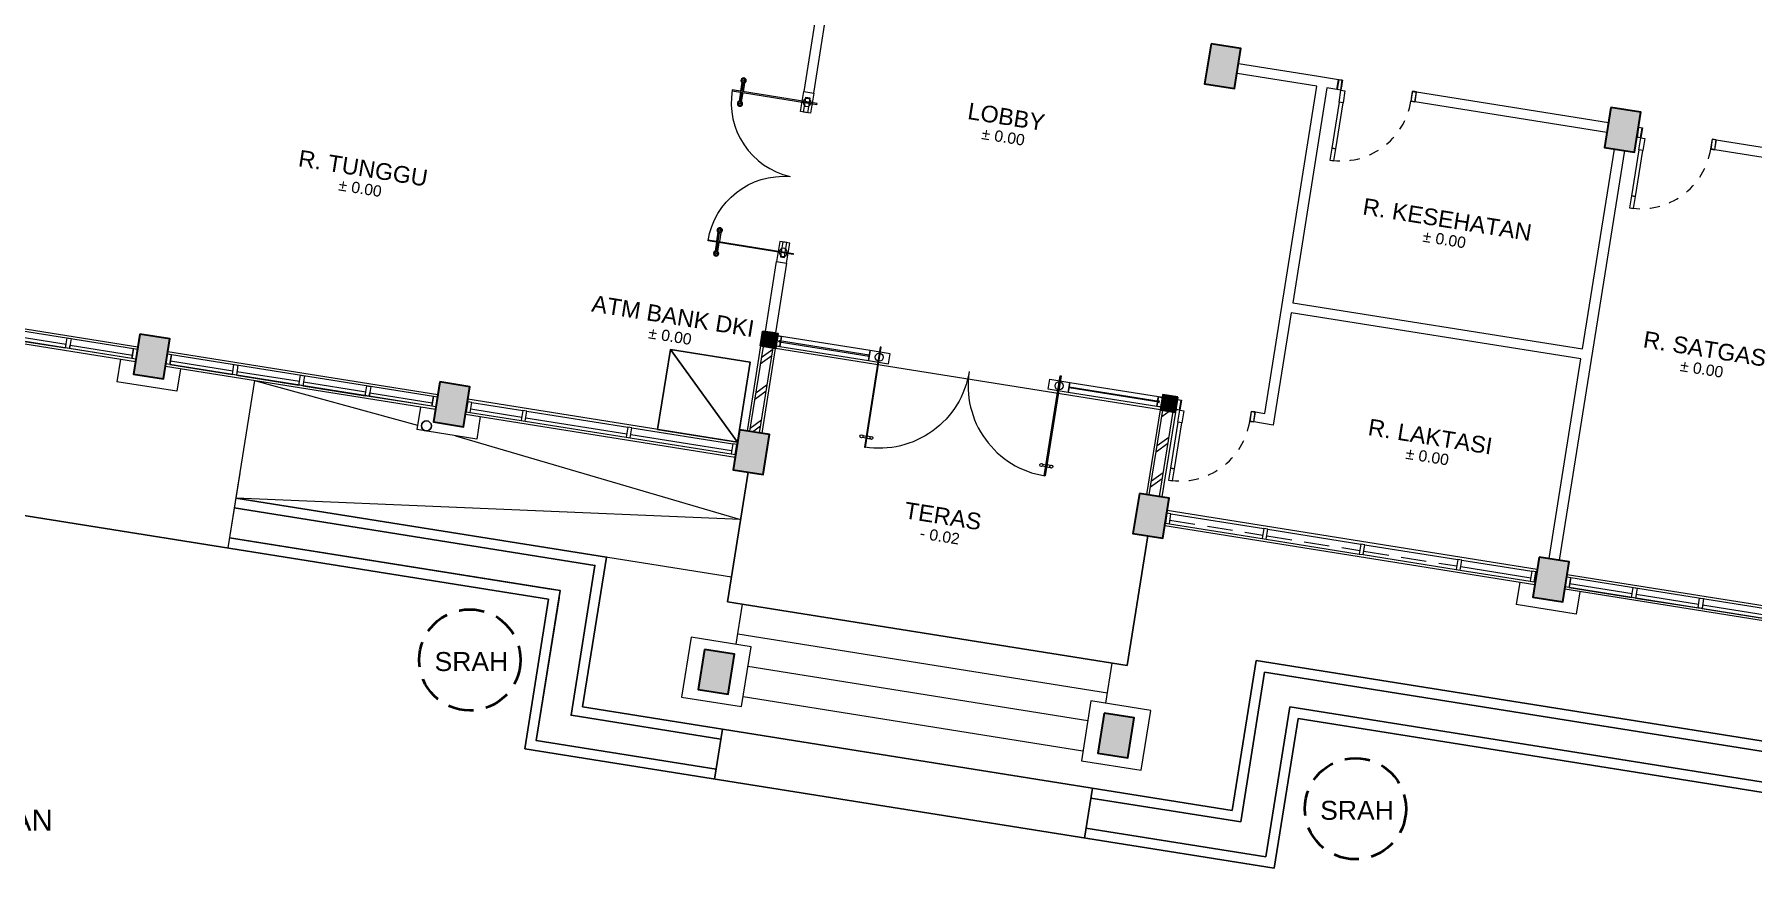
# Model space of a CAD drawing. Header units: millimetres. Extents: x -11 to 1625, y -267 to 180.
# Drawn here: x 839.92 to 856.9, y 78.08 to 86.42 of the extents above; entities that cross this region are included whole.
import ezdxf
from ezdxf.enums import TextEntityAlignment as Align

# ---------------------------------------------------------------- set-up
doc = ezdxf.new("R2010")
doc.units = ezdxf.units.MM
doc.linetypes.add('DASHED2', pattern=[0.375, 0.25, -0.125])
doc.linetypes.add('HIDDEN', pattern=[0.375, 0.25, -0.125])
for name, color, linetype, lineweight in [('1', 1, 'Continuous', 40), ('ars', 11, 'Continuous', 5), ('dinding', 5, 'Continuous', 15), ('KOLOM', 1, 'Continuous', 30), ('kus', 63, 'Continuous', 15), ('KUSEN', 30, 'Continuous', 15), ('lan', 7, 'Continuous', 15), ('not', 7, 'Continuous', 20), ('PARTISI', 190, 'Continuous', 9), ('sol kol', 8, 'Continuous', 0)]:
    doc.layers.add(name, color=color, linetype=linetype, lineweight=lineweight)
doc.styles.get("Standard").update_dxf_attribs({"font": 'ARIALUNI.TTF'})
pattern_1 = [(45, (-0.5, 0), (-0.176777, 0.176777), []), (45, (-0.4375, 0), (-0.176777, 0.176777), [])]

# ---------------------------------------------------------------- blocks, each defined once
blk = doc.blocks.new('K1')
at = {"layer": 'KOLOM'}
blk.add_lwpolyline([(0.2, 0.15), (-0.2, 0.15), (-0.2, -0.15), (0.2, -0.15), (0.2, 0.15)], dxfattribs=at)
blk = doc.blocks.new('NOTASI RUANG')
at = {"layer": 'not'}
for height, p in [(0.26, (-0.011, 0.3)), (0.175, (-0.009, -0.017))]:
    blk.add_attdef('RUANG', text='', height=height, dxfattribs=at).set_placement(p, align=Align.MIDDLE_CENTER)
blk = doc.blocks.new('P 70')
at = {"linetype": 'HIDDEN', "ltscale": 0.3}
blk.add_lwpolyline([(-0.74, 0.1, -0.414214), (-0.04, 0.8, -1.303225)], format="xyb", dxfattribs=at)
for points in [[(-0.04, 0.8), (-0.08, 0.8), (-0.08, 0.68), (-0.04, 0.68)], [(-0.04, 0.68), (-0.08, 0.68), (-0.08, 0.22), (-0.04, 0.22)], [(-0.04, 0.1), (-0.08, 0.1), (-0.08, 0.22), (-0.04, 0.22)], [(-0.735, 0.06), (-0.74, 0.06), (-0.74, 0.061), (-0.74, 0.1), (-0.78, 0.1), (-0.78, 0), (-0.74, 0), (-0.74, 0.056), (-0.735, 0.058)], [(-0.742, 0.002), (-0.778, 0.002), (-0.778, 0.098), (-0.742, 0.098)], [(-0.045, 0.06), (-0.04, 0.06), (-0.04, 0.061), (-0.04, 0.1), (0, 0.1), (0, 0), (-0.04, 0), (-0.04, 0.056), (-0.045, 0.058)], [(-0.038, 0.002), (-0.002, 0.002), (-0.002, 0.098), (-0.038, 0.098)]]:
    blk.add_lwpolyline(points, close=True)
blk = doc.blocks.new('KP')
at = {"layer": 'KOLOM'}
blk.add_lwpolyline([(0.075, -0.075), (-0.075, -0.075), (-0.075, 0.075), (0.075, 0.075), (0.075, -0.075)], dxfattribs=at)
blk = doc.blocks.new('P1')
at = {"lineweight": 5}
h = blk.add_hatch(dxfattribs=at)
h.set_pattern_fill('ANSI31', color=256, scale=0.020282, angle=-315, style=0)
h.set_pattern_definition([(179.99999863, (-506.106483, 1417.280242), (6.07e-11, 0.0025352112676), [])])
h.paths.add_polyline_path([(-1.729, 0.805, -1), (-1.693, 0.77, -1)])
h.paths.add_polyline_path([(-1.724, 0.801, 1), (-1.697, 0.774, 1)], flags=16)
h = blk.add_hatch(dxfattribs=at)
h.set_pattern_fill('ANSI31', color=256, scale=0.020282, angle=-315, style=0)
h.set_pattern_definition([(270.00000137, (1414.9464214, -503.7726625), (0.0025352112676, 6.07e-11), [])])
h.paths.add_polyline_path([(-1.528, 0.605, 1), (-1.564, 0.641, 1)])
h.paths.add_polyline_path([(-1.532, 0.609, -1), (-1.56, 0.637, -1)], flags=16)
h = blk.add_hatch(dxfattribs=at)
h.set_pattern_fill('ANSI31', color=256, scale=0.020282, angle=-315, style=0)
h.set_pattern_definition([(179.99999863, (-505.0458133, 1416.2195722), (6.07e-11, 0.0025352112676), [])])
h.paths.add_polyline_path([(-0.668, -0.255, -1), (-0.632, -0.291, -1)])
h.paths.add_polyline_path([(-0.664, -0.259, 1), (-0.636, -0.287, 1)], flags=16)
h = blk.add_hatch(dxfattribs=at)
h.set_pattern_fill('ANSI31', color=256, scale=0.020282, angle=-315, style=0)
h.set_pattern_definition([(270.00000137, (1416.0070912, -504.8333323), (0.0025352112676, 6.07e-11), [])])
h.paths.add_polyline_path([(-0.468, -0.455, 1), (-0.504, -0.42, 1)])
h.paths.add_polyline_path([(-0.472, -0.451, -1), (-0.499, -0.424, -1)], flags=16)
for p, q in [((-1.724, 0.801), (-1.697, 0.774)), ((-1.686, 0.781), (-1.623, 0.718)), ((-1.553, 0.648), (-1.616, 0.711)), ((-1.532, 0.609), (-1.56, 0.637)), ((-0.664, -0.259), (-0.636, -0.287)), ((-0.625, -0.28), (-0.562, -0.343)), ((-0.492, -0.413), (-0.555, -0.35)), ((-0.472, -0.451), (-0.499, -0.424))]:
    blk.add_line(p, q, dxfattribs=at)
at = {"color": 9, "lineweight": 5}
for p, q in [((-1.641, 0.7), (-1.704, 0.763)), ((-1.634, 0.693), (-1.571, 0.63)), ((-0.58, -0.361), (-0.643, -0.298)), ((-0.573, -0.368), (-0.51, -0.431))]:
    blk.add_line(p, q, dxfattribs=at)
at = {"color": 8, "lineweight": 5}
for p, q in [((-1.64, 0.701), (-1.703, 0.763)), ((-1.639, 0.702), (-1.701, 0.764)), ((-1.636, 0.705), (-1.697, 0.766)), ((-1.631, 0.71), (-1.692, 0.771)), ((-1.633, 0.694), (-1.57, 0.631)), ((-1.632, 0.695), (-1.57, 0.633)), ((-1.629, 0.698), (-1.568, 0.637)), ((-1.624, 0.703), (-1.563, 0.642)), ((-0.58, -0.36), (-0.642, -0.297)), ((-0.578, -0.358), (-0.64, -0.296)), ((-0.575, -0.356), (-0.636, -0.294)), ((-0.57, -0.351), (-0.631, -0.29)), ((-0.572, -0.367), (-0.51, -0.43)), ((-0.571, -0.366), (-0.509, -0.428)), ((-0.568, -0.363), (-0.507, -0.424)), ((-0.563, -0.358), (-0.502, -0.419))]:
    blk.add_line(p, q, dxfattribs=at)
for points in [[(-1.1, 1.241), (-1.701, 0.64), (-1.694, 0.633), (-1.093, 1.234), (-1.1, 1.241)], [(-1.273, 1.202), (-1.202, 1.273), (-1.061, 1.132), (-1.132, 1.061), (-1.273, 1.202)], [(-0.032, 0.173), (-0.633, -0.428), (-0.64, -0.421), (-0.039, 0.18), (-0.032, 0.173)], [(-0.071, 0), (0, 0.071), (-0.142, 0.212), (-0.212, 0.142), (-0.071, 0)]]:
    blk.add_lwpolyline(points)
at = {"lineweight": 9}
for points in [[(-1.153, 1.181), (-1.181, 1.153), (-1.216, 1.188), (-1.188, 1.216)], [(-1.082, 1.11), (-1.11, 1.082), (-1.181, 1.153), (-1.153, 1.181)], [(-0.163, 0.191), (-0.191, 0.163), (-0.12, 0.092), (-0.092, 0.12)], [(-0.092, 0.12), (-0.12, 0.092), (-0.085, 0.057), (-0.057, 0.085)]]:
    blk.add_lwpolyline(points, close=True, dxfattribs=at)
at = {"lineweight": 5}
for points in [[(-1.697, 0.801), (-1.724, 0.774)], [(-1.532, 0.637), (-1.56, 0.609)], [(-0.636, -0.259), (-0.664, -0.287)], [(-0.472, -0.424), (-0.499, -0.451)]]:
    blk.add_lwpolyline(points, dxfattribs=at)
for points in [[(-1.701, 0.64, 0.396093), (-0.672, 0.601)], [(-0.633, -0.428, -0.396093), (-0.672, 0.601)]]:
    blk.add_lwpolyline(points, format="xyb")
for centre in [(-1.167, 1.167), (-0.106, 0.106)]:
    blk.add_circle(centre, 0.04)
for centre, radius in [((-1.711, 0.788), 0.0254), ((-1.711, 0.788), 0.0195), ((-1.546, 0.623), 0.0254), ((-1.546, 0.623), 0.0195), ((-0.65, -0.273), 0.0254), ((-0.65, -0.273), 0.0195), ((-0.486, -0.437), 0.0254), ((-0.486, -0.437), 0.0195)]:
    blk.add_circle(centre, radius, dxfattribs=at)
blk = doc.blocks.new('DENAH LANTAI DASAR')
at = {"layer": 'ars'}
h = blk.add_hatch(dxfattribs=at)
h.set_pattern_fill('TEMBOK', color=256, scale=0.25)
h.set_pattern_definition(pattern_1)
h.paths.add_polyline_path([(-2.05, 4.3), (-2.05, 3.45), (-1.95, 3.45), (-1.95, 4.3)])
h = blk.add_hatch(dxfattribs=at)
h.set_pattern_fill('TEMBOK', color=256, scale=0.25)
h.set_pattern_definition(pattern_1)
h.paths.add_polyline_path([(2.05, 4.3), (2.05, 3.45), (1.95, 3.45), (1.95, 4.3)])
at = {"layer": 'sol kol'}
for points in [[(1.85, 7.95), (1.85, 7.55), (2.15, 7.55), (2.15, 7.95)], [(5.85, 7.95), (5.85, 7.55), (6.15, 7.55), (6.15, 7.95)], [(-2.075, 4.45), (-1.925, 4.45), (-1.925, 4.3), (-2.075, 4.3)], [(2.075, 4.45), (1.925, 4.45), (1.925, 4.3), (2.075, 4.3)], [(-8.15, 3.45), (-8.15, 3.05), (-7.85, 3.05), (-7.85, 3.45)], [(-5.15, 3.45), (-5.15, 3.05), (-4.85, 3.05), (-4.85, 3.45)], [(-2.15, 3.45), (-2.15, 3.05), (-1.85, 3.05), (-1.85, 3.45)], [(1.85, 3.45), (1.85, 3.05), (2.15, 3.05), (2.15, 3.45)], [(5.85, 3.45), (5.85, 3.05), (6.15, 3.05), (6.15, 3.45)], [(-2.15, 1.25), (-2.15, 0.85), (-1.85, 0.85), (-1.85, 1.25)], [(1.85, 1.25), (1.85, 0.85), (2.15, 0.85), (2.15, 1.25)]]:
    blk.add_hatch(color=256, dxfattribs=at).paths.add_polyline_path(points)
for p, q in [((-2, 3.05), (-2, 1.75)), ((2, 1.75), (2, 3.05)), ((-3.25, 2), (-6.96, 2)), ((-3.25, 0.5), (-3.25, 2)), ((12.075, 2), (3.25, 2)), ((3.25, 2), (3.25, 0.5)), ((12.075, 1.9), (3.35, 1.9)), ((3.35, 1.9), (3.35, 0.4)), ((-2, 1.75), (2, 1.75)), ((12.075, 1.6), (3.65, 1.6)), ((3.65, 1.6), (3.65, 0.1)), ((-3.75, 1.5), (-12.75, 1.5)), ((-3.75, 0), (-3.75, 1.5)), ((13.75, 1.5), (3.75, 1.5)), ((3.75, 1.5), (3.75, 0)), ((3.25, 0.5), (-3.25, 0.5)), ((-1.85, 0.5), (-1.85, 0)), ((1.85, 0), (1.85, 0.5)), ((3.35, 0.4), (1.85, 0.4)), ((3.75, 0), (-3.75, 0)), ((3.65, 0.1), (1.85, 0.1))]:
    blk.add_line(p, q)
for points in [[(-2.95, 4.125), (-2.15, 4.125), (-2.15, 3.325), (-2.95, 3.325), (-2.95, 4.125), (-2.15, 3.325)], [(-1.85, 0.4), (-3.35, 0.4), (-3.35, 1.9), (-6.96, 1.9)], [(-1.85, 0.1), (-3.65, 0.1), (-3.65, 1.6), (-6.96, 1.6)]]:
    blk.add_lwpolyline(points)
at = {"layer": 'ars'}
for points in [[(-2.05, 4.3), (-2.05, 3.45), (-1.95, 3.45), (-1.95, 4.3)], [(2.05, 4.3), (2.05, 3.45), (1.95, 3.45), (1.95, 4.3)]]:
    blk.add_lwpolyline(points, close=True, dxfattribs=at)
at = {"layer": 'dinding'}
for points in [[(-2.075, 4.3), (-2.075, 3.45), (-1.925, 3.45), (-1.925, 4.3)], [(2.075, 4.3), (2.075, 3.45), (1.925, 3.45), (1.925, 4.3)]]:
    blk.add_lwpolyline(points, close=True, dxfattribs=at)
at = {"layer": 'kus'}
for p, q in [((-4.805, 3.3), (-4.295, 3.3)), ((-4.805, 3.235), (-4.295, 3.235)), ((-4.255, 3.3), (-3.245, 3.3)), ((-4.255, 3.235), (-3.245, 3.235)), ((-3.205, 3.3), (-2.195, 3.3)), ((-3.205, 3.235), (-2.195, 3.235)), ((2.19, 3.3), (3.12, 3.3)), ((3.16, 3.3), (4.09, 3.3)), ((4.13, 3.3), (5.06, 3.3)), ((5.1, 3.3), (5.8, 3.3)), ((5.1, 3.235), (5.8, 3.235)), ((-4.805, 3.2), (-4.295, 3.2)), ((-4.255, 3.2), (-3.245, 3.2)), ((-3.205, 3.2), (-2.195, 3.2)), ((2.19, 3.2), (3.12, 3.2)), ((3.16, 3.2), (4.09, 3.2)), ((4.13, 3.2), (5.06, 3.2)), ((5.1, 3.2), (5.8, 3.2))]:
    blk.add_line(p, q, dxfattribs=at)
at = {"layer": 'kus', "linetype": 'HIDDEN'}
for p, q in [((2.19, 3.235), (3.12, 3.235)), ((3.16, 3.235), (4.09, 3.235)), ((4.13, 3.235), (5.06, 3.235))]:
    blk.add_line(p, q, dxfattribs=at)
at = {"layer": 'kus'}
for points in [[(-10.81, 3.3), (-8.19, 3.3), (-8.19, 3.2), (-10.81, 3.2)], [(-8.855, 3.235), (-9.48, 3.235), (-9.48, 3.2), (-8.855, 3.2)], [(-8.815, 3.2), (-8.855, 3.2), (-8.855, 3.3), (-8.815, 3.3)], [(-8.815, 3.235), (-8.19, 3.235), (-8.19, 3.2), (-8.815, 3.2)], [(-8.15, 3.2), (-8.19, 3.2), (-8.19, 3.3), (-8.15, 3.3)], [(-7.81, 3.2), (-7.85, 3.2), (-7.85, 3.3), (-7.81, 3.3)], [(-7.81, 3.3), (-5.19, 3.3), (-5.19, 3.2), (-7.81, 3.2)], [(-7.185, 3.235), (-7.81, 3.235), (-7.81, 3.2), (-7.185, 3.2)], [(-7.145, 3.2), (-7.185, 3.2), (-7.185, 3.3), (-7.145, 3.3)], [(-6.52, 3.235), (-7.145, 3.235), (-7.145, 3.2), (-6.52, 3.2)], [(-6.48, 3.2), (-6.52, 3.2), (-6.52, 3.3), (-6.48, 3.3)], [(-5.855, 3.235), (-6.48, 3.235), (-6.48, 3.2), (-5.855, 3.2)], [(-5.815, 3.2), (-5.855, 3.2), (-5.855, 3.3), (-5.815, 3.3)], [(-5.815, 3.235), (-5.19, 3.235), (-5.19, 3.2), (-5.815, 3.2)], [(-5.15, 3.2), (-5.19, 3.2), (-5.19, 3.3), (-5.15, 3.3)], [(-4.845, 3.2), (-4.805, 3.2), (-4.805, 3.3), (-4.845, 3.3)], [(-4.295, 3.2), (-4.255, 3.2), (-4.255, 3.3), (-4.295, 3.3)], [(-3.245, 3.2), (-3.205, 3.2), (-3.205, 3.3), (-3.245, 3.3)], [(-2.195, 3.2), (-2.155, 3.2), (-2.155, 3.3), (-2.195, 3.3)], [(2.15, 3.2), (2.19, 3.2), (2.19, 3.3), (2.15, 3.3)], [(3.12, 3.2), (3.16, 3.2), (3.16, 3.3), (3.12, 3.3)], [(4.09, 3.2), (4.13, 3.2), (4.13, 3.3), (4.09, 3.3)], [(5.06, 3.2), (5.1, 3.2), (5.1, 3.3), (5.06, 3.3)], [(5.8, 3.2), (5.84, 3.2), (5.84, 3.3), (5.8, 3.3)], [(6.19, 3.2), (6.15, 3.2), (6.15, 3.3), (6.19, 3.3)], [(6.19, 3.3), (8.81, 3.3), (8.81, 3.2), (6.19, 3.2)], [(6.815, 3.235), (6.19, 3.235), (6.19, 3.2), (6.815, 3.2)], [(6.855, 3.2), (6.815, 3.2), (6.815, 3.3), (6.855, 3.3)], [(7.48, 3.235), (6.855, 3.235), (6.855, 3.2), (7.48, 3.2)], [(7.52, 3.2), (7.48, 3.2), (7.48, 3.3), (7.52, 3.3)], [(8.145, 3.235), (7.52, 3.235), (7.52, 3.2), (8.145, 3.2)]]:
    blk.add_lwpolyline(points, close=True, dxfattribs=at)
at = {"layer": 'KUSEN'}
for points in [[(-1.925, 4.365), (-1.925, 4.325), (-1.885, 4.325), (-1.885, 4.37), (-1.886, 4.37), (-1.886, 4.372), (-1.888, 4.372), (-1.89, 4.37), (-1.9, 4.37), (-1.9, 4.381), (-1.89, 4.381), (-1.888, 4.378), (-1.886, 4.378), (-1.886, 4.381), (-1.885, 4.381), (-1.885, 4.425), (-1.925, 4.425), (-1.925, 4.369), (-1.925, 4.367), (-1.925, 4.365), (-1.925, 4.365)], [(-1, 4.425), (-1, 4.325), (-0.8, 4.325), (-0.8, 4.425), (-1, 4.425)], [(1, 4.425), (1, 4.325), (0.8, 4.325), (0.8, 4.425), (1, 4.425)], [(1.925, 4.365), (1.925, 4.325), (1.885, 4.325), (1.885, 4.37), (1.886, 4.37), (1.886, 4.372), (1.888, 4.372), (1.89, 4.37), (1.9, 4.37), (1.9, 4.381), (1.89, 4.381), (1.888, 4.378), (1.886, 4.378), (1.886, 4.381), (1.885, 4.381), (1.885, 4.425), (1.925, 4.425), (1.925, 4.369), (1.925, 4.367), (1.925, 4.365), (1.925, 4.365)], [(-0.939, 3.585), (-0.905, 3.585), (-0.905, 3.565), (-0.939, 3.565)], [(-0.861, 3.585), (-0.895, 3.585), (-0.895, 3.565), (-0.861, 3.565)], [(0.861, 3.585), (0.895, 3.585), (0.895, 3.565), (0.861, 3.565)], [(0.939, 3.585), (0.905, 3.585), (0.905, 3.565), (0.939, 3.565)]]:
    blk.add_lwpolyline(points, dxfattribs=at)
for points in [[(-1.887, 4.423), (-1.923, 4.423), (-1.923, 4.327), (-1.887, 4.327), (-1.887, 4.368), (-1.902, 4.368), (-1.902, 4.383), (-1.887, 4.383)], [(-1, 4.425), (-1.885, 4.425), (-1.885, 4.325), (-1, 4.325)], [(-0.895, 4.475), (-0.905, 4.475), (-0.905, 3.475), (-0.895, 3.475)], [(0.895, 4.475), (0.905, 4.475), (0.905, 3.475), (0.895, 3.475)], [(1, 4.425), (1.885, 4.425), (1.885, 4.325), (1, 4.325)], [(1.887, 4.423), (1.923, 4.423), (1.923, 4.327), (1.887, 4.327), (1.887, 4.368), (1.902, 4.368), (1.902, 4.383), (1.887, 4.383)], [(-1.9, 4.38), (-1.9, 4.37), (-1, 4.37), (-1, 4.38)], [(1.9, 4.38), (1.9, 4.37), (1, 4.37), (1, 4.38)]]:
    blk.add_lwpolyline(points, close=True, dxfattribs=at)
for points in [[(0, 4.375, -0.414214), (-0.9, 3.475)], [(0, 4.375, 0.414214), (0.9, 3.475)]]:
    blk.add_lwpolyline(points, format="xyb", dxfattribs=at)
for centre, radius in [((-0.9, 4.375), 0.04), ((0.9, 4.375), 0.04), ((-0.95, 3.575), 0.015), ((-0.85, 3.575), 0.015), ((0.85, 3.575), 0.015), ((0.95, 3.575), 0.015)]:
    blk.add_circle(centre, radius, dxfattribs=at)
at = {"layer": 'lan'}
for p, q in [((1.925, 4.3), (-1.925, 4.3)), ((-8.3, 3.175), (-8.3, 2.95)), ((-7.7, 3.175), (-7.7, 2.95)), ((-6.96, 3.175), (-6.96, 1.5)), ((-5.3, 3.175), (-5.3, 2.95)), ((-4.7, 3.175), (-4.7, 2.95)), ((5.7, 3.175), (5.7, 2.95)), ((6.3, 3.175), (6.3, 2.95)), ((-7.7, 2.95), (-8.3, 2.95)), ((-4.7, 2.95), (-5.3, 2.95)), ((6.3, 2.95), (5.7, 2.95)), ((-5.5, 2), (-2, 2)), ((-1.85, 1.35), (-1.85, 1.75)), ((1.85, 1.35), (1.85, 1.75)), ((1.85, 1.45), (-1.85, 1.45)), ((1.7, 1.15), (-1.7, 1.15)), ((-1.7, 0.85), (1.7, 0.85))]:
    blk.add_line(p, q, dxfattribs=at)
for points in [[(-10.85, 3.325), (-8.15, 3.325), (-8.15, 3.175), (-10.85, 3.175)], [(-7.85, 3.325), (-5.15, 3.325), (-5.15, 3.175), (-7.85, 3.175)], [(-2.15, 3.325), (-4.85, 3.325), (-4.85, 3.175), (-2.15, 3.175)], [(5.85, 3.325), (2.15, 3.325), (2.15, 3.175), (5.85, 3.175)], [(6.15, 3.325), (8.85, 3.325), (8.85, 3.175), (6.15, 3.175)], [(-2.3, 0.75), (-1.7, 0.75), (-1.7, 1.35), (-2.3, 1.35)], [(1.7, 0.75), (2.3, 0.75), (2.3, 1.35), (1.7, 1.35)]]:
    blk.add_lwpolyline(points, close=True, dxfattribs=at)
for points in [[(-6.96, 3.175), (-5.3, 2.993)], [(-4.913, 2.95), (-2, 2.575), (-6.96, 2)]]:
    blk.add_lwpolyline(points, dxfattribs=at)
at = {"layer": 'PARTISI'}
for points in [[(5.95, 7.55), (6.05, 7.55), (6.05, 3.45), (5.95, 3.45), (5.95, 5.45), (3.05, 5.45), (3.05, 4.325), (2.855, 4.325), (2.855, 4.425), (2.95, 4.425), (2.95, 7.7), (2.15, 7.7), (2.15, 7.8), (2.95, 7.8), (3.15, 7.8), (3.15, 7.7), (3.05, 7.7), (3.05, 5.55), (5.95, 5.55)], [(3.93, 7.8), (5.85, 7.8), (5.85, 7.7), (3.93, 7.7)], [(6.93, 7.8), (11.85, 7.8), (11.85, 7.7), (6.93, 7.7)], [(-2.05, 6.85), (-1.95, 6.85), (-1.95, 7.55), (-2.05, 7.55)], [(-2.05, 5.15), (-1.95, 5.15), (-1.95, 4.45), (-2.05, 4.45)]]:
    blk.add_lwpolyline(points, close=True, dxfattribs=at)
ref = blk.add_blockref('NOTASI RUANG', (-0.027, 6.73), dxfattribs=dict(xscale=0.6323962268195373, yscale=0.6323962268195373, zscale=0.6323962268195373))
ref.add_attrib('RUANG', '%%P 0.00', dxfattribs={"layer": 'not', "height": 0.1108}).set_placement((-0.033, 6.719), align=Align.MIDDLE_CENTER)
ref.add_attrib('RUANG', 'LOBBY', dxfattribs={"layer": 'not', "height": 0.1643}).set_placement((-0.034, 6.92), align=Align.MIDDLE_CENTER)
ref = blk.add_blockref('NOTASI RUANG', (4.437, 6.413), dxfattribs=dict(xscale=0.6323962268195373, yscale=0.6323962268195373, zscale=0.6323962268195373))
ref.add_attrib('RUANG', '%%P 0.00', dxfattribs={"layer": 'not', "height": 0.1108}).set_placement((4.431, 6.403), align=Align.MIDDLE_CENTER)
ref.add_attrib('RUANG', 'R. KESEHATAN', dxfattribs={"layer": 'not', "height": 0.16432}).set_placement((4.429, 6.603), align=Align.MIDDLE_CENTER)
ref = blk.add_blockref('NOTASI RUANG', (7.15, 5.551), dxfattribs=dict(xscale=0.6323962268195373, yscale=0.6323962268195373, zscale=0.6323962268195373))
ref.add_attrib('RUANG', '%%P 0.00', dxfattribs={"layer": 'not', "height": 0.1108}).set_placement((7.144, 5.54), align=Align.MIDDLE_CENTER)
ref.add_attrib('RUANG', 'R. SATGAS', dxfattribs={"layer": 'not', "height": 0.1643}).set_placement((7.143, 5.741), align=Align.MIDDLE_CENTER)
ref = blk.add_blockref('NOTASI RUANG', (-6.223, 5.228), dxfattribs=dict(xscale=0.6323962268195373, yscale=0.6323962268195373, zscale=0.6323962268195373))
ref.add_attrib('RUANG', '%%P 0.00', dxfattribs={"layer": 'not', "height": 0.1108}).set_placement((-6.228, 5.218), align=Align.MIDDLE_CENTER)
ref.add_attrib('RUANG', 'R. TUNGGU', dxfattribs={"layer": 'not', "height": 0.1643}).set_placement((-6.23, 5.418), align=Align.MIDDLE_CENTER)
ref = blk.add_blockref('NOTASI RUANG', (-2.969, 4.267), dxfattribs=dict(xscale=0.6323962268195373, yscale=0.6323962268195373, zscale=0.6323962268195373))
ref.add_attrib('RUANG', '%%P 0.00', dxfattribs={"layer": 'not', "height": 0.1108}).set_placement((-2.974, 4.256), align=Align.MIDDLE_CENTER)
ref.add_attrib('RUANG', 'ATM BANK DKI', dxfattribs={"layer": 'not', "height": 0.16432}).set_placement((-2.976, 4.456), align=Align.MIDDLE_CENTER)
ref = blk.add_blockref('NOTASI RUANG', (4.608, 4.268), dxfattribs=dict(xscale=0.6323962268195373, yscale=0.6323962268195373, zscale=0.6323962268195373))
ref.add_attrib('RUANG', '%%P 0.00', dxfattribs={"layer": 'not', "height": 0.1108}).set_placement((4.603, 4.257), align=Align.MIDDLE_CENTER)
ref.add_attrib('RUANG', 'R. LAKTASI', dxfattribs={"layer": 'not', "height": 0.1643}).set_placement((4.601, 4.457), align=Align.MIDDLE_CENTER)
ref = blk.add_blockref('NOTASI RUANG', (-0.024, 2.735), dxfattribs=dict(xscale=0.6323962268195373, yscale=0.6323962268195373, zscale=0.6323962268195373))
ref.add_attrib('RUANG', '- 0.02', dxfattribs={"layer": 'not', "height": 0.1108}).set_placement((-0.03, 2.724), align=Align.MIDDLE_CENTER)
ref.add_attrib('RUANG', 'TERAS', dxfattribs={"layer": 'not', "height": 0.1643}).set_placement((-0.031, 2.924), align=Align.MIDDLE_CENTER)
at = {"layer": 'KOLOM'}
for name, p, rotation in [('K1', (2, 7.75), 90), ('K1', (6, 7.75), 90), ('KP', (-2, 4.375), 180), ('K1', (-8, 3.25), 90), ('K1', (-5, 3.25), 90), ('K1', (-2, 3.25), 90), ('K1', (2, 3.25), 90), ('K1', (6, 3.25), 90), ('K1', (-2, 1.05), 90), ('K1', (2, 1.05), 90)]:
    blk.add_blockref(name, p, dxfattribs=dict(at, rotation=rotation))
at = {"layer": 'KOLOM', "xscale": -1, "rotation": 180}
blk.add_blockref('KP', (2, 4.375), dxfattribs=at)
at = {"layer": 'KUSEN', "rotation": 180}
for p in [(3.15, 7.8), (6.15, 7.8), (2.075, 4.425)]:
    blk.add_blockref('P 70', p, dxfattribs=at)
at = {"layer": 'KUSEN', "xscale": -1, "rotation": 225.0000000000616}
blk.add_blockref('P1', (-2, 6.9), dxfattribs=at)

msp = doc.modelspace()

# ---------------------------------------------------------------- linework, layer by layer
for p, q in [((845.0048588, 80.8377001), (836.1169884, 82.2539486)), ((844.7688173, 79.3563884), (845.0048588, 80.8377001)), ((852.175376, 78.1761813), (844.7688173, 79.3563884))]:
    msp.add_line(p, q)
for points in [[(845.0495193, 80.9318452), (841.8505877, 81.4415829)], [(846.6608816, 79.1561567), (844.8833075, 79.4394064), (845.1082219, 80.8508884)]]:
    msp.add_lwpolyline(points)
msp.add_circle((843.7974511, 82.54902), 0.05)
at = {"layer": '1', "linetype": 'DASHED2', "lineweight": 40}
for centre in [(844.2262606, 80.2359674), (852.9768778, 78.7654064)]:
    msp.add_circle(centre, 0.5, dxfattribs=at)
at = {"layer": 'lan'}
msp.add_line((841.9528724, 82.0834846), (841.8348516, 81.3428287), dxfattribs=at)

# ---------------------------------------------------------------- block references
at = {"rotation": 350.9462507932595}
msp.add_blockref('DENAH LANTAI DASAR', (848.4720967, 78.7662848), dxfattribs=at)
ref = msp.add_blockref('NOTASI RUANG', (839.4082641, 78.4107569), dxfattribs=dict(xscale=0.8052727450567742, yscale=0.8052727450567742, zscale=0.8052727450567742))
ref.add_attrib('RUANG', '-0.62', dxfattribs={"layer": 'not', "height": 0.14107162}).set_placement((839.4012834, 78.3968581), align=Align.MIDDLE_CENTER)
ref.add_attrib('RUANG', 'HALAMAN', dxfattribs={"layer": 'not', "height": 0.20923685}).set_placement((839.3992667, 78.6521676), align=Align.MIDDLE_CENTER)

# ---------------------------------------------------------------- texts
at = {"lineweight": 9, "char_height": 0.1875, "attachment_point": 1}
for insert in [(843.8780702, 80.3136824), (852.6286874, 78.8431214)]:
    msp.add_mtext_dynamic_manual_height_columns('SRAH', width=0.701531431, gutter_width=12.5, heights=[0], dxfattribs=dict(at, insert=insert))

doc.saveas('drawing.dxf')
